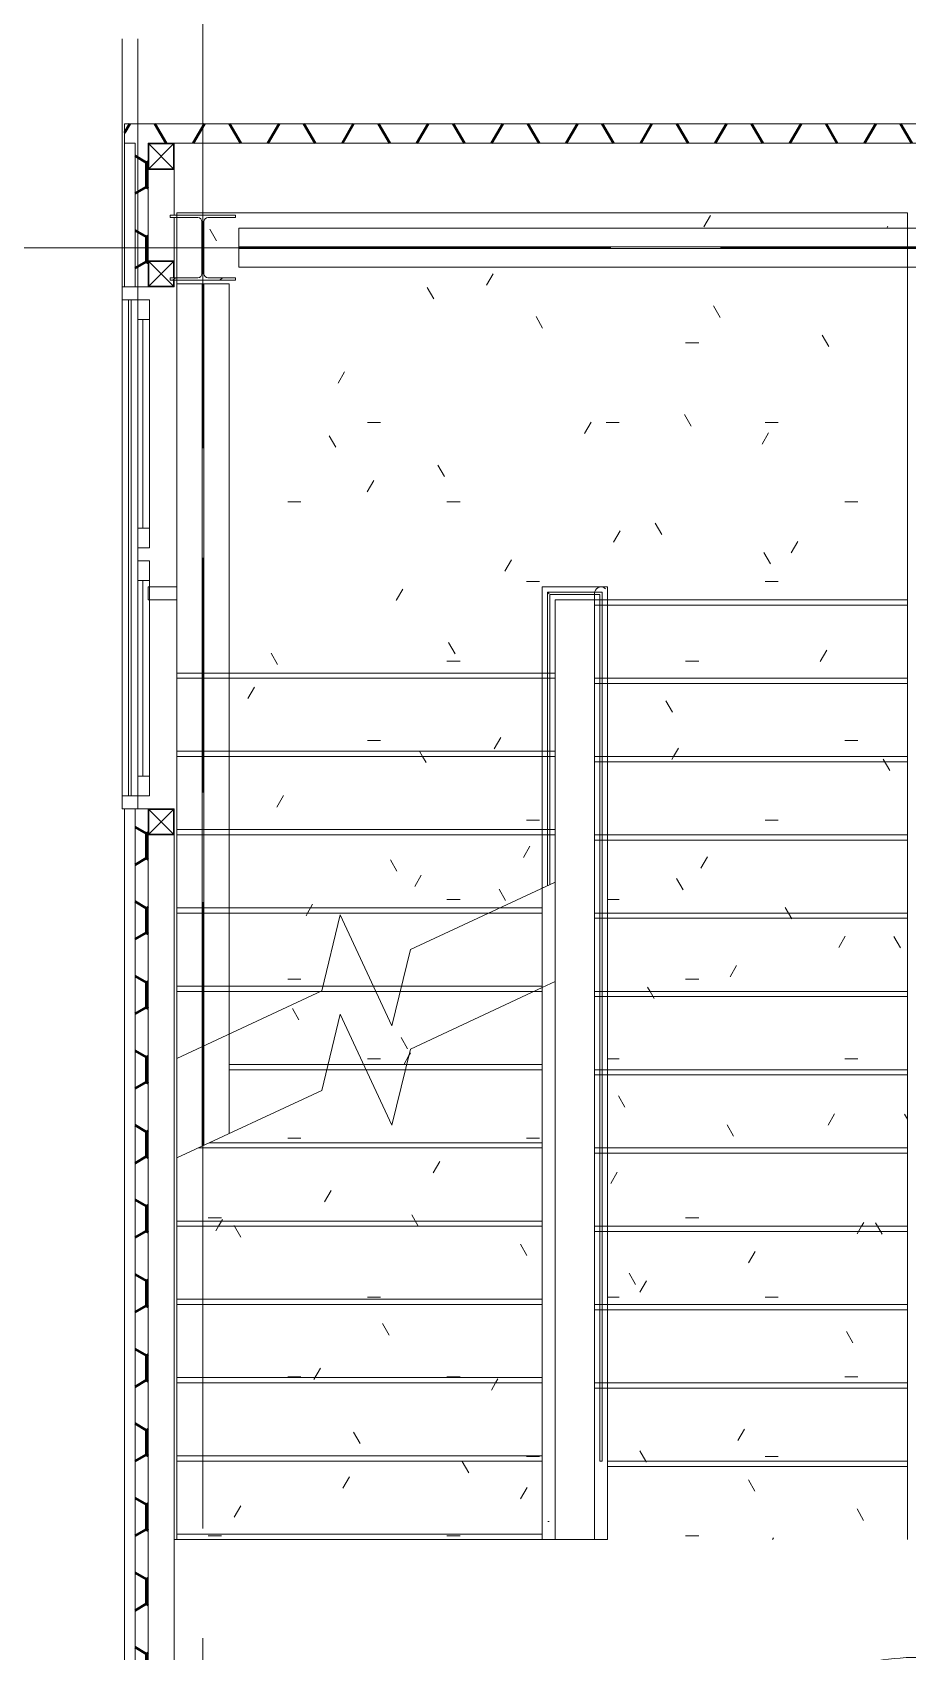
# Model space of a CAD drawing. Header units: millimetres. Extents: x -76261 to 649593, y -304265 to 60256.
# Drawn here: x 62347 to 65700, y -5380 to 825 of the extents above; entities that cross this region are included whole.
import ezdxf

# ---------------------------------------------------------------- set-up
doc = ezdxf.new("R2010")
doc.units = ezdxf.units.MM
doc.header["$LTSCALE"] = 2000
doc.header["$MEASUREMENT"] = 0
for name, pattern in [('Centre', [6.9, 4, -0.7, 1.5, -0.7]), ('Hidden 1_0mm', [1.6, 1, -0.6]), ('Overhead', [3.96875, 2.38125, -1.5875])]:
    doc.linetypes.add(name, pattern=pattern)
doc.layers.get('0').update_dxf_attribs({"linetype": 'CONTINUOUS'})
for name, color, linetype, lineweight in [('A-DETL-MBND', 8, 'CONTINUOUS', 15), ('A-DOOR', 8, 'CONTINUOUS', 15), ('A-DOOR-FRAM', 8, 'CONTINUOUS', 18), ('A-FLOR', 8, 'CONTINUOUS', 15), ('A-FLOR-HRAL', 8, 'CONTINUOUS', 15), ('A-FLOR-HRAL-MBND', 8, 'Overhead', 15), ('A-GLAZ', 8, 'CONTINUOUS', 15), ('A-GLAZ-CURT', 8, 'CONTINUOUS', 15), ('A-GLAZ-CWMG', 8, 'CONTINUOUS', 15), ('A-WALL', 8, 'CONTINUOUS', 15), ('A-WALL-PATT', 8, 'CONTINUOUS', 50), ('I-WALL', 8, 'CONTINUOUS', 15), ('S-BEAM', 12, 'CONTINUOUS', 15), ('S-COLS', 8, 'CONTINUOUS', 15), ('S-GRID', 14, 'CONTINUOUS', 15), ('S-STRS', 8, 'CONTINUOUS', 15), ('S-STRS-MBND', 8, 'Hidden 1_0mm', 15)]:
    doc.layers.add(name, color=color, linetype=linetype, lineweight=lineweight)
pattern_1 = [(0, (150192.53, 42001.64), (1219.2, 304.8), [50.292, -864.108, 50.292, -864.108, -4876.8]), (0, (150192.53, 42001.64), (1219.2, 304.8), [-1828.8, 50.292, -1778.508, 50.292, -864.108, -2133.6]), (0, (150192.53, 42001.64), (1219.2, 304.8), [-4572, 50.292, -559.308, 50.292, -1473.708]), (120, (150649.73, 42154.04), (-873.5645, 903.4582), [50.292, -864.108, 50.292, -864.108, -4876.8]), (120, (150649.73, 42154.04), (-873.5645, 903.4582), [-1828.8, 50.292, -1778.508, 50.292, -864.108, -2133.6]), (120, (150649.73, 42154.04), (-873.5645, 903.4582), [-4572, 50.292, -559.308, 50.292, -1473.708]), (240, (150802.13, 42763.64), (-345.6355, -1208.2582), [50.292, -864.108, 50.292, -864.108, -4876.8]), (240, (150802.13, 42763.64), (-345.6355, -1208.2582), [-1828.8, 50.292, -1778.508, 50.292, -864.108, -2133.6]), (240, (150802.13, 42763.64), (-345.6355, -1208.2582), [-4572, 50.292, -559.308, 50.292, -1473.708])]
pattern_2 = [(45, (150192.53, 42001.64), (-106.06602, 106.06602), [])]

# ---------------------------------------------------------------- blocks, each defined once
blk = doc.blocks.new('AD_UK Beams-Column - SC3-250_250_8_10-V35-2nd FLOOR PLAN')
at = {"layer": 'S-COLS'}
h = blk.add_hatch(dxfattribs=at)
h.set_pattern_fill('FP_76', color=256, style=0, pattern_type=2)
h.set_pattern_definition([(45, (87192.53, 42001.64), (-371.231, 371.231), []), (45, (87192.53, 42564.14), (-371.231, 371.231), [])])
h.paths.add_polyline_path([(125, -125), (125, -115), (19, -115), (8.4, -110.6), (4, -100), (4, 100), (8.4, 110.6), (19, 115), (125, 115), (125, 125), (-125, 125), (-125, 115), (-19, 115), (-8.4, 110.6), (-4, 100), (-4, -100), (-8.4, -110.6), (-19, -115), (-125, -115), (-125, -125), (72.1, -125)], flags=0)
for p, q in [((125, 125), (-125, 125)), ((-125, 125), (-125, 115)), ((125, 115), (125, 125)), ((-125, 115), (-19, 115)), ((-4, 100), (-4, -100)), ((4, -100), (4, 100)), ((19, 115), (125, 115)), ((-19, -115), (-125, -115)), ((-125, -115), (-125, -125)), ((125, -115), (19, -115)), ((125, -125), (125, -115)), ((-125, -125), (125, -125))]:
    blk.add_line(p, q, dxfattribs=at)
for centre, start, end in [((-19, 100), 0, 90), ((19, 100), 90, 180), ((-19, -100), 270, 0), ((19, -100), 180, 270)]:
    blk.add_arc(centre, 15, start, end, dxfattribs=at)
blk = doc.blocks.new('AD_UB-2nd Beams - SG24-300_150_6_6-11180225-2nd FLOOR PLAN')
at = {"layer": 'A-DETL-MBND'}
for p, q in [((-1412, -75), (-1412, 75)), ((-1412, 75), (1190, 75)), ((1240, 75), (1400, 75)), ((1400, 75), (1400, -75)), ((1190, 3), (-1412, 3)), ((1400, 3), (1240, 3)), ((1190, -3), (-1412, -3)), ((1400, -3), (1240, -3)), ((-1412, -75), (1190, -75)), ((1240, -75), (1400, -75))]:
    blk.add_line(p, q, dxfattribs=at)
blk = doc.blocks.new('AD_UB-2nd Beams - SG22-350_200_6_8-11180228-2nd FLOOR PLAN')
at = {"layer": 'A-DETL-MBND'}
for p, q in [((-3162, -100), (-3162, 100)), ((-3162, 100), (94.8, 100)), ((140, 3), (-3162, 3)), ((142.8, -3), (-3162, -3)), ((-3162, -100), (188.1, -100))]:
    blk.add_line(p, q, dxfattribs=at)
blk = doc.blocks.new('LS-Office-S_rvt-1-2nd FLOOR PLAN')
at = {"layer": 'A-FLOR'}
for p, q in [((-87292.5, -46951.6), (-87302.5, -46951.6)), ((-85692.5, -46951.6), (-85842.5, -46951.6))]:
    blk.add_line(p, q, dxfattribs=at)
for name, p in [('AD_UK Beams-Column - SC3-250_250_8_10-V35-2nd FLOOR PLAN', (-87192.5, -42001.6)), ('AD_UB-2nd Beams - SG24-300_150_6_6-11180225-2nd FLOOR PLAN', (-85642.5, -42001.6))]:
    blk.add_blockref(name, p)
at = {"rotation": 269.9999999999997}
blk.add_blockref('AD_UB-2nd Beams - SG22-350_200_6_8-11180228-2nd FLOOR PLAN', (-87192.5, -45301.6), dxfattribs=at)
blk = doc.blocks.new('Rectangular Mullion - 50 x 100-10619540-2nd FLOOR PLAN')
at = {"layer": 'A-GLAZ-CWMG'}
for p, q in [((-87502.5, -43151.6), (-87502.5, -42201.6)), ((-87442.5, -42201.6), (-87442.5, -43151.6))]:
    blk.add_line(p, q, dxfattribs=at)
blk = doc.blocks.new('M_Curtain Wall Awning - M_Curtain Wall Awning-10964694-2nd FLOOR PLAN')
at = {"layer": 'A-GLAZ'}
for p, q in [((-475, 30), (-475, 75)), ((-475, 75), (-400, 75)), ((-475, 75), (-475, 30)), ((0, 75), (-475, 75)), ((-400, 75), (-400, 30)), ((400, 75), (-400, 75)), ((475, 75), (0, 75)), ((400, 75), (400, 30)), ((475, 75), (400, 75)), ((475, 30), (475, 75)), ((475, 30), (475, 75)), ((-400, 49.6), (400, 49.6))]:
    blk.add_line(p, q, dxfattribs=at)
blk = doc.blocks.new('M_Curtain Wall Awning - M_Curtain Wall Awning-10964695-2nd FLOOR PLAN')
at = {"layer": 'A-GLAZ'}
for p, q in [((-450, 30), (-450, 75)), ((-450, 75), (-375, 75)), ((-450, 75), (-450, 30)), ((0, 75), (-450, 75)), ((-375, 75), (-375, 30)), ((375, 75), (-375, 75)), ((450, 75), (0, 75)), ((375, 75), (375, 30)), ((450, 75), (375, 75)), ((450, 30), (450, 75)), ((450, 30), (450, 75)), ((-375, 49.6), (375, 49.6))]:
    blk.add_line(p, q, dxfattribs=at)
blk = doc.blocks.new('System Panel - Glazed-10843616-2nd FLOOR PLAN')
at = {"layer": 'A-GLAZ-CURT'}
for p, q in [((950, 5.2), (-950, 5.2)), ((-950, 5.2), (-950, -5.2)), ((950, -5.2), (950, 5.2)), ((-950, -5.2), (950, -5.2))]:
    blk.add_line(p, q, dxfattribs=at)
blk = doc.blocks.new('Rectangular Mullion - 50 x 100-10841450-2nd FLOOR PLAN')
at = {"layer": 'A-GLAZ-CWMG'}
for p, q in [((-50, 30), (0, 30)), ((-50, -30), (-50, 30)), ((0, 30), (0, -30)), ((0, -30), (-50, -30))]:
    blk.add_line(p, q, dxfattribs=at)
blk = doc.blocks.new('Rectangular Mullion - 50 x 100-10841454-2nd FLOOR PLAN')
at = {"layer": 'A-GLAZ-CWMG'}
for p, q in [((0, 30), (-50, 30)), ((-50, 30), (-50, -30)), ((0, -30), (0, 30)), ((-50, -30), (0, -30))]:
    blk.add_line(p, q, dxfattribs=at)
blk = doc.blocks.new('Rectangular Mullion - 50 x 100-10843407-2nd FLOOR PLAN')
at = {"layer": 'A-GLAZ-CWMG'}
for p, q in [((-87502.5, -43176.6), (-87502.5, -42201.6)), ((-87442.5, -42201.6), (-87442.5, -43176.6))]:
    blk.add_line(p, q, dxfattribs=at)
blk = doc.blocks.new('Rectangular Mullion - 50 x 100-10843408-2nd FLOOR PLAN')
at = {"layer": 'A-GLAZ-CWMG'}
for p, q in [((-87502.5, -44101.6), (-87502.5, -43176.6)), ((-87442.5, -43176.6), (-87442.5, -44101.6))]:
    blk.add_line(p, q, dxfattribs=at)
blk = doc.blocks.new('Top Rail Type - Top Rail_Internal_-10633640-2nd FLOOR PLAN')
at = {"layer": 'A-FLOR-HRAL'}
for p, q in [((-85892.9, -43301.2), (-85892.9, -43644.7)), ((-85667.1, -43301.2), (-85892.9, -43301.2)), ((-85842.9, -43644.7), (-85842.9, -43351.2)), ((-85842.9, -43351.2), (-85692.1, -43351.2)), ((-85692.1, -43326.2), (-85692.1, -46658.6)), ((-85642.1, -46658.6), (-85642.1, -43326.2)), ((-85892.9, -43644.7), (-85892.9, -44837.1)), ((-85842.9, -44813.7), (-85842.9, -43644.7)), ((-85692.1, -46658.6), (-85692.1, -46951.6)), ((-85642.1, -46951.6), (-85642.1, -46658.6)), ((-85664.8, -46951.6), (-85669.5, -46951.6))]:
    blk.add_line(p, q, dxfattribs=at)
at = {"layer": 'A-FLOR-HRAL', "flags": 128}
for points in [[(-85667.1, -43301.2), (-85673.6, -43302.1), (-85679.6, -43304.6), (-85684.8, -43308.6), (-85688.8, -43313.7), (-85691.3, -43319.8), (-85692.1, -43326.2)], [(-85692.1, -43326.2), (-85691.3, -43319.8), (-85688.8, -43313.7), (-85684.8, -43308.6), (-85679.6, -43304.6), (-85673.6, -43302.1), (-85667.1, -43301.2), (-85660.7, -43302.1), (-85654.6, -43304.6), (-85649.5, -43308.6)], [(-85649.5, -43308.6), (-85654.6, -43304.6), (-85660.7, -43302.1), (-85667.1, -43301.2)]]:
    blk.add_lwpolyline(points, dxfattribs=at)
at = {"layer": 'A-FLOR-HRAL'}
blk.add_open_spline([(-85865.6, -43328.6), (-85865.8, -43328.3), (-85866.6, -43327.6), (-85867.9, -43326.2), (-85869.3, -43324.9), (-85870, -43324.1), (-85870.3, -43323.9)], degree=3, knots=[0.4701827, 0.4701827, 0.4701827, 0.4701827, 0.47916667, 0.5, 0.52083333, 0.5298173, 0.5298173, 0.5298173, 0.5298173], dxfattribs=at)
for points in [[(-85865.9, -43651.6), (-85866.6, -43651.6), (-85867.9, -43651.6), (-85869.3, -43651.6), (-85869.9, -43651.6)], [(-85669.1, -46651.7), (-85668.5, -46651.6), (-85667.1, -46651.6), (-85665.8, -46651.6), (-85665.1, -46651.7)]]:
    blk.add_open_spline(points, degree=3, dxfattribs=at)
blk = doc.blocks.new('Top Rail Type - Top Rail_Internal_-V4-2nd FLOOR PLAN')
at = {"layer": 'A-FLOR-HRAL'}
for p, q in [((-85892.9, -43301.2), (-85642.1, -43301.2)), ((-85892.9, -43651.6), (-85892.9, -43301.2)), ((-85642.1, -43301.2), (-85642.1, -46651.6)), ((-85842.9, -43351.2), (-85692.1, -43351.2)), ((-85842.9, -43651.6), (-85842.9, -43351.2)), ((-85692.1, -43351.2), (-85692.1, -46651.6)), ((-85892.9, -44837.1), (-85892.9, -43651.6)), ((-85842.9, -44813.7), (-85842.9, -43651.6)), ((-85692.1, -46651.6), (-85692.1, -46951.6)), ((-85642.1, -46651.6), (-85642.1, -46951.6)), ((-85642.1, -46951.6), (-85692.1, -46951.6))]:
    blk.add_line(p, q, dxfattribs=at)
blk = doc.blocks.new('Railing - Railing-10634610-2nd FLOOR PLAN')
at = {"layer": 'A-FLOR-HRAL-MBND'}
for p, q in [((-85872.4, -43321.7), (-85662.6, -43321.7)), ((-85872.4, -43651.6), (-85872.4, -43321.7)), ((-85872.4, -43321.7), (-85662.6, -43321.7)), ((-85872.4, -43651.6), (-85872.4, -43321.7)), ((-85872.4, -43321.7), (-85662.6, -43321.7)), ((-85872.4, -43651.6), (-85872.4, -43321.7)), ((-85872.4, -43321.7), (-85662.6, -43321.7)), ((-85872.4, -43651.6), (-85872.4, -43321.7)), ((-85863.4, -43330.7), (-85671.6, -43330.7)), ((-85863.4, -43651.6), (-85863.4, -43330.7)), ((-85863.4, -43330.7), (-85671.6, -43330.7)), ((-85863.4, -43651.6), (-85863.4, -43330.7)), ((-85863.4, -43330.7), (-85671.6, -43330.7)), ((-85863.4, -43651.6), (-85863.4, -43330.7)), ((-85863.4, -43330.7), (-85671.6, -43330.7)), ((-85863.4, -43651.6), (-85863.4, -43330.7)), ((-85671.6, -43330.7), (-85671.6, -46351.6)), ((-85671.6, -43330.7), (-85671.6, -46351.6)), ((-85671.6, -43330.7), (-85671.6, -46351.6)), ((-85671.6, -43330.7), (-85671.6, -46351.6)), ((-85662.6, -43321.7), (-85662.6, -46351.6)), ((-85662.6, -43321.7), (-85662.6, -46351.6)), ((-85662.6, -43321.7), (-85662.6, -46351.6)), ((-85662.6, -43321.7), (-85662.6, -46351.6)), ((-85872.4, -44446.5), (-85872.4, -43651.6)), ((-85872.4, -44446.5), (-85872.4, -43651.6)), ((-85872.4, -44446.5), (-85872.4, -43651.6)), ((-85872.4, -44446.5), (-85872.4, -43651.6)), ((-85863.4, -44442.3), (-85863.4, -43651.6)), ((-85863.4, -44442.3), (-85863.4, -43651.6)), ((-85863.4, -44442.3), (-85863.4, -43651.6)), ((-85863.4, -44442.3), (-85863.4, -43651.6)), ((-85671.6, -46351.6), (-85671.6, -46651.6)), ((-85671.6, -46351.6), (-85671.6, -46651.6)), ((-85671.6, -46351.6), (-85671.6, -46651.6)), ((-85671.6, -46351.6), (-85671.6, -46651.6)), ((-85662.6, -46351.6), (-85662.6, -46651.6)), ((-85662.6, -46351.6), (-85662.6, -46651.6)), ((-85662.6, -46351.6), (-85662.6, -46651.6)), ((-85662.6, -46351.6), (-85662.6, -46651.6)), ((-85662.6, -46651.6), (-85671.6, -46651.6)), ((-85662.6, -46651.6), (-85671.6, -46651.6)), ((-85662.6, -46651.6), (-85671.6, -46651.6)), ((-85662.6, -46651.6), (-85671.6, -46651.6))]:
    blk.add_line(p, q, dxfattribs=at)
blk = doc.blocks.new('Top Rail Type - Top Rail_Internal_-10634644-2nd FLOOR PLAN')
at = {"layer": 'A-FLOR-HRAL'}
for p, q in [((-85892.9, -46831.3), (-85892.9, -46951.6)), ((-85842.9, -46951.6), (-85842.9, -46831.3)), ((-85870.5, -46883.3), (-85865.3, -46883.3))]:
    blk.add_line(p, q, dxfattribs=at)
at = {"layer": 'A-FLOR-HRAL', "flags": 128}
blk.add_lwpolyline([(-85865.9, -46951.6), (-85867.9, -46951.6), (-85870, -46951.6)], dxfattribs=at)
blk = doc.blocks.new('Top Rail Type - Top Rail_Internal_-V5-2nd FLOOR PLAN')
at = {"layer": 'A-FLOR-HRAL'}
for p, q in [((-85892.9, -43301.2), (-85642.1, -43301.2)), ((-85892.9, -43651.6), (-85892.9, -43301.2)), ((-85642.1, -43301.2), (-85642.1, -46351.6)), ((-85842.9, -43351.2), (-85692.1, -43351.2)), ((-85842.9, -43651.6), (-85842.9, -43351.2)), ((-85692.1, -43351.2), (-85692.1, -46351.6)), ((-85892.9, -44456.1), (-85892.9, -43651.6)), ((-85842.9, -44432.7), (-85842.9, -43651.6)), ((-85842.9, -44432.7), (-85892.9, -44456.1)), ((-85842.9, -44813.7), (-85892.9, -44837.1)), ((-85892.9, -46951.6), (-85892.9, -44837.1)), ((-85842.9, -46951.6), (-85842.9, -44813.7)), ((-85692.1, -46351.6), (-85692.1, -46951.6)), ((-85642.1, -46351.6), (-85642.1, -46951.6)), ((-85892.9, -46951.6), (-85842.9, -46951.6)), ((-85642.1, -46951.6), (-85692.1, -46951.6))]:
    blk.add_line(p, q, dxfattribs=at)
blk = doc.blocks.new('IntSgl _2_ - FSD 1000X2200-10781148-2nd FLOOR PLAN')
at = {"layer": 'A-DOOR'}
for p, q in [((420, -25), (458, -25)), ((420, -941), (420, -25)), ((420, -25), (420, -941)), ((458, -25), (420, -25)), ((458, -25), (458, -941)), ((458, -941), (458, -25)), ((458, -941), (420, -941)), ((420, -941), (458, -941))]:
    blk.add_line(p, q, dxfattribs=at)
blk.add_arc((458, -25), 916, 180, 270, dxfattribs=at)
at = {"layer": 'A-DOOR-FRAM'}
for p, q in [((-500, 25), (-460, 25)), ((-500, -25), (-500, 25)), ((-460, 47), (-441, 47)), ((-460, 15), (-460, 47)), ((-460, 25), (-460, -25)), ((-441, 15), (-460, 15)), ((-441, 47), (-441, 15)), ((441, 47), (460, 47)), ((441, 15), (441, 47)), ((460, 15), (441, 15)), ((460, 47), (460, 15)), ((460, 25), (500, 25)), ((460, -25), (460, 25)), ((500, 25), (500, -25)), ((-460, -25), (-500, -25)), ((500, -25), (460, -25))]:
    blk.add_line(p, q, dxfattribs=at)
blk = doc.blocks.new('PIPE 100X100X2_5 - PIPE 100X100X2_5-10943802-2nd FLOOR PLAN')
at = {"layer": 'S-BEAM'}
for p, q in [((-87305, -41699.1), (-87400, -41604.1)), ((-87305, -41604.1), (-87400, -41699.1))]:
    blk.add_line(p, q, dxfattribs=at)
blk = doc.blocks.new('PIPE 100X100X2_5 - PIPE 100X100X2_5-10949284-2nd FLOOR PLAN')
at = {"layer": 'S-BEAM'}
for p, q in [((-87305, -42149.1), (-87400, -42054.1)), ((-87305, -42054.1), (-87400, -42149.1))]:
    blk.add_line(p, q, dxfattribs=at)
blk = doc.blocks.new('PIPE 100X100X2_5 - PIPE 100X100X2_5-10944813-2nd FLOOR PLAN')
at = {"layer": 'S-BEAM'}
for p, q in [((-87305, -44249.1), (-87400, -44154.1)), ((-87305, -44154.1), (-87400, -44249.1))]:
    blk.add_line(p, q, dxfattribs=at)
blk = doc.blocks.new('Xrexf_Office')
at = {"layer": 'A-WALL-PATT'}
h = blk.add_hatch(dxfattribs=at)
h.set_pattern_fill('FP_5', color=256, style=0, pattern_type=2)
h.set_pattern_definition([(180, (64530, 475), (-142.875, -82.489), [95.25, -190.5]), (300, (64530, 475), (142.875, -82.489), [95.25, -190.5]), (240, (64530, 475), (7e-05, -164.978), [0, -190.5, 95.25, 0])])
h.paths.add_polyline_path([(65740, 400), (65740, 475), (62700, 475), (62700, 400), (65726.2, 400)], flags=0)
h = blk.add_hatch(dxfattribs=at)
h.set_pattern_fill('FP_6', color=256, style=0, pattern_type=2)
h.set_pattern_definition([(270, (62700, -3245), (82.489, -142.875), [95.25, -190.5]), (30, (62700, -3245), (82.4889, 142.875), [95.25, -190.5]), (330, (62700, -3245), (164.9779, 7e-05), [0, -190.5, 95.25, 0])])
h.paths.add_polyline_path([(62740, -6850), (62790, -6850), (62790, -2150), (62740, -2150), (62740, -5443.7)], flags=0)
h.paths.add_polyline_path([(62740, -150), (62790, -150), (62790, 400), (62740, 400), (62740, 90)], flags=0)
at = {"layer": 'S-BEAM'}
h = blk.add_hatch(dxfattribs=at)
h.set_pattern_fill('FP_48', color=256, style=0, pattern_type=2)
h.set_pattern_definition(pattern_2)
h.paths.add_polyline_path([(62790, 300), (62890, 300), (62890, 400), (62790, 400)], flags=0)
h.paths.add_polyline_path([(62887.5, 302.5), (62792.5, 302.5), (62792.5, 397.5), (62887.5, 397.5)], flags=0)
h = blk.add_hatch(dxfattribs=at)
h.set_pattern_fill('FP_48', color=256, style=0, pattern_type=2)
h.set_pattern_definition(pattern_2)
h.paths.add_polyline_path([(62790, -150), (62890, -150), (62889.4, -125), (62887.5, -125), (62887.5, -147.5), (62792.5, -147.5), (62792.5, -52.5), (62887.5, -52.5), (62889.1, -115), (62890, -115), (62890, -50), (62790, -50)], flags=0)
h = blk.add_hatch(dxfattribs=at)
h.set_pattern_fill('FP_48', color=256, style=0, pattern_type=2)
h.set_pattern_definition(pattern_2)
h.paths.add_polyline_path([(62790, -2250), (62890, -2250), (62890, -2150), (62790, -2150)], flags=0)
h.paths.add_polyline_path([(62887.5, -2247.5), (62792.5, -2247.5), (62792.5, -2152.5), (62887.5, -2152.5)], flags=0)
at = {"layer": 'S-STRS'}
h = blk.add_hatch(dxfattribs=at)
h.set_pattern_fill('FP_11', color=256, style=0, pattern_type=2)
h.set_pattern_definition(pattern_1)
h.paths.add_polyline_path([(63100, -1350), (64299.6, -1349.6), (64300.8, -1299.6), (64550.4, -1299.6), (64550.4, -1350), (65700, -1350), (65700, -75), (63138, -75), (63138, 75), (65700, 75), (65700, 134), (62900, 134), (62900, 125), (63125, 125), (63125, 115), (63019, 115), (63008.4, 110.6), (63004, 100), (63004, -100), (63008.4, -110.6), (63019, -115), (63125, -115), (63125, -125), (62900, -125), (62900, -138), (63100, -138), (63100, -524.9)], flags=0)
h.paths.add_polyline_path([(62900, -115), (62981, -115), (62991.6, -110.6), (62996, -100), (62996, 100), (62991.6, 110.6), (62981, 115), (62900, 115), (62900, -110.6)], flags=0)
h = blk.add_hatch(dxfattribs=at)
h.set_pattern_fill('FP_11', color=256, style=0, pattern_type=2)
h.set_pattern_definition(pattern_1)
h.paths.add_polyline_path([(64349.6, -1650), (64350, -1650), (64349.6, -1644.9)], flags=0)
h.paths.add_polyline_path([(63100, -1650), (64299.6, -1650), (64299.6, -1350), (63100, -1350)], flags=0)
h = blk.add_hatch(dxfattribs=at)
h.set_pattern_fill('FP_11', color=256, style=0, pattern_type=2)
h.set_pattern_definition(pattern_1)
h.paths.add_polyline_path([(65062.7, -1650), (65700, -1650), (65700, -1350), (64550.4, -1350), (64550.4, -1650), (64730.9, -1650)], flags=0)
h = blk.add_hatch(dxfattribs=at)
h.set_pattern_fill('FP_11', color=256, style=0, pattern_type=2)
h.set_pattern_definition(pattern_1)
h.paths.add_polyline_path([(63100, -1950), (64299.6, -1950), (64299.6, -1650), (63100, -1650), (63100, -1754.6)], flags=0)
h = blk.add_hatch(dxfattribs=at)
h.set_pattern_fill('FP_11', color=256, style=0, pattern_type=2)
h.set_pattern_definition(pattern_1)
h.paths.add_polyline_path([(64500, -1950), (64500.4, -1950), (64500, -1754.6)], flags=0)
h.paths.add_polyline_path([(65700, -1950), (65700, -1650), (64550.4, -1650), (64550.4, -1950), (64632.7, -1950)], flags=0)
h = blk.add_hatch(dxfattribs=at)
h.set_pattern_fill('FP_11', color=256, style=0, pattern_type=2)
h.set_pattern_definition(pattern_1)
h.paths.add_polyline_path([(63100, -2250), (64299.6, -2250), (64299.6, -1950), (63100, -1950)], flags=0)
h = blk.add_hatch(dxfattribs=at)
h.set_pattern_fill('FP_11', color=256, style=0, pattern_type=2)
h.set_pattern_definition(pattern_1)
h.paths.add_polyline_path([(65700, -2250), (65700, -1950), (64550.4, -1950), (64550.4, -2250), (64672.2, -2250)], flags=0)
h = blk.add_hatch(dxfattribs=at)
h.set_pattern_fill('FP_11', color=256, style=0, pattern_type=2)
h.set_pattern_definition(pattern_1)
h.paths.add_polyline_path([(63100, -2550), (64299.6, -2550), (64299.6, -2250), (63100, -2250)], flags=0)
h = blk.add_hatch(dxfattribs=at)
h.set_pattern_fill('FP_11', color=256, style=0, pattern_type=2)
h.set_pattern_definition(pattern_1)
h.paths.add_polyline_path([(65700, -2550), (65700, -2250), (64550.4, -2250), (64550.4, -2550), (64711.7, -2550)], flags=0)
h = blk.add_hatch(dxfattribs=at)
h.set_pattern_fill('FP_11', color=256, style=0, pattern_type=2)
h.set_pattern_definition(pattern_1)
h.paths.add_polyline_path([(63794.9, -2850), (64268.4, -2850), (64299.6, -2835.4), (64299.6, -2550), (63100, -2550), (63100, -2850)], flags=0)
h.paths.add_polyline_path([(64349.6, -2812.1), (64350, -2811.9), (64349.6, -2811.9)], flags=0)
h = blk.add_hatch(dxfattribs=at)
h.set_pattern_fill('FP_11', color=256, style=0, pattern_type=2)
h.set_pattern_definition(pattern_1)
h.paths.add_polyline_path([(65700, -2850), (65700, -2550), (64550.4, -2550), (64550.4, -2850), (64751.2, -2850)], flags=0)
h = blk.add_hatch(dxfattribs=at)
h.set_pattern_fill('FP_11', color=256, style=0, pattern_type=2)
h.set_pattern_definition(pattern_1)
h.paths.add_polyline_path([(63100, -3150), (63474.3, -3150), (63525.9, -2937.6), (63625, -3150), (63775.7, -3150), (63794.9, -3070.8), (64268.4, -2850), (63100, -2850), (63100, -2984.3)], flags=0)
h = blk.add_hatch(dxfattribs=at)
h.set_pattern_fill('FP_11', color=256, style=0, pattern_type=2)
h.set_pattern_definition(pattern_1)
h.paths.add_polyline_path([(63474.3, -3150), (63625, -3150), (63525.9, -2937.6), (63514.6, -2984.3)], flags=0)
h.paths.add_polyline_path([(63775.7, -3150), (64299.6, -3150), (64299.6, -2850), (64268.4, -2850), (63794.9, -3070.8)], flags=0)
h = blk.add_hatch(dxfattribs=at)
h.set_pattern_fill('FP_11', color=256, style=0, pattern_type=2)
h.set_pattern_definition(pattern_1)
h.paths.add_polyline_path([(64790.7, -3150), (65700, -3150), (65700, -2850), (64550.4, -2850), (64550.4, -3150)], flags=0)
h = blk.add_hatch(dxfattribs=at)
h.set_pattern_fill('FP_11', color=256, style=0, pattern_type=2)
h.set_pattern_definition(pattern_1)
h.paths.add_polyline_path([(63072.1, -3450), (64299.6, -3450), (64299.6, -3150), (63775.7, -3150), (63724.1, -3362.4), (63625, -3150), (63474.3, -3150), (63455.1, -3229.2), (62981.6, -3450)], flags=0)
h = blk.add_hatch(dxfattribs=at)
h.set_pattern_fill('FP_11', color=256, style=0, pattern_type=2)
h.set_pattern_definition(pattern_1)
h.paths.add_polyline_path([(64550.4, -3450), (65700, -3450), (65700, -3150), (64550.4, -3150)], flags=0)
h = blk.add_hatch(dxfattribs=at)
h.set_pattern_fill('FP_11', color=256, style=0, pattern_type=2)
h.set_pattern_definition(pattern_1)
h.paths.add_polyline_path([(62981.6, -3750), (64299.6, -3750), (64299.6, -3450), (62981.6, -3450), (62900, -3488.1), (62900, -3750)], flags=0)
h.paths.add_polyline_path([(64349.6, -3750), (64350, -3750), (64349.6, -3749.9)], flags=0)
h = blk.add_hatch(dxfattribs=at)
h.set_pattern_fill('FP_11', color=256, style=0, pattern_type=2)
h.set_pattern_definition(pattern_1)
h.paths.add_polyline_path([(64550.4, -3750), (65700, -3750), (65700, -3450), (64550.4, -3450)], flags=0)
h = blk.add_hatch(dxfattribs=at)
h.set_pattern_fill('FP_11', color=256, style=0, pattern_type=2)
h.set_pattern_definition(pattern_1)
h.paths.add_polyline_path([(64349.6, -4050), (64350, -4050), (64349.6, -3750)], flags=0)
h.paths.add_polyline_path([(62981.6, -4050), (64299.6, -4050), (64299.6, -3750), (62900, -3750), (62900, -4050)], flags=0)
h = blk.add_hatch(dxfattribs=at)
h.set_pattern_fill('FP_11', color=256, style=0, pattern_type=2)
h.set_pattern_definition(pattern_1)
h.paths.add_polyline_path([(64550.4, -4050), (65700, -4050), (65700, -3750), (64550.4, -3750)], flags=0)
h = blk.add_hatch(dxfattribs=at)
h.set_pattern_fill('FP_11', color=256, style=0, pattern_type=2)
h.set_pattern_definition(pattern_1)
h.paths.add_polyline_path([(64349.6, -4350), (64350, -4350), (64349.6, -4214)], flags=0)
h.paths.add_polyline_path([(62900, -4350), (64299.6, -4350), (64299.6, -4050), (62900, -4050)], flags=0)
h = blk.add_hatch(dxfattribs=at)
h.set_pattern_fill('FP_11', color=256, style=0, pattern_type=2)
h.set_pattern_definition(pattern_1)
h.paths.add_polyline_path([(64500, -4350), (64500.4, -4350), (64500, -4214)], flags=0)
h.paths.add_polyline_path([(65062.7, -4350), (65700, -4350), (65700, -4050), (64550.4, -4050), (64550.4, -4350), (64730.9, -4350)], flags=0)
h = blk.add_hatch(dxfattribs=at)
h.set_pattern_fill('FP_11', color=256, style=0, pattern_type=2)
h.set_pattern_definition(pattern_1)
h.paths.add_polyline_path([(64299.6, -4650), (64299.6, -4350), (62900, -4350), (62900, -4650), (64233.3, -4650)], flags=0)
h = blk.add_hatch(dxfattribs=at)
h.set_pattern_fill('FP_11', color=256, style=0, pattern_type=2)
h.set_pattern_definition(pattern_1)
h.paths.add_polyline_path([(65062.7, -4650), (65700, -4650), (65700, -4350), (64550.4, -4350), (64550.4, -4650), (64730.9, -4650)], flags=0)
h = blk.add_hatch(dxfattribs=at)
h.set_pattern_fill('FP_11', color=256, style=0, pattern_type=2)
h.set_pattern_definition(pattern_1)
h.paths.add_polyline_path([(63735.6, -4950), (64299.6, -4950), (64299.6, -4650), (62900, -4650), (62900, -4950), (63072.1, -4950)], flags=0)
h.paths.add_polyline_path([(64349.6, -4950), (64350, -4950), (64349.6, -4840.5)], flags=0)
h = blk.add_hatch(dxfattribs=at)
h.set_pattern_fill('FP_11', color=256, style=0, pattern_type=2)
h.set_pattern_definition(pattern_1)
h.paths.add_polyline_path([(65062.7, -4950), (65700, -4950), (65700, -4650), (64550.4, -4650), (64550.4, -4950)], flags=0)
at = {"layer": 'A-WALL'}
for p, q in [((77900, 475), (62700, 475)), ((62700, 475), (62700, -150)), ((62740, 400), (62700, 400)), ((62740, -150), (62740, 400)), ((62790, 400), (65740, 400)), ((62790, -150), (62790, 400)), ((62700, -150), (62790, -150)), ((62700, -2150), (62700, -6890)), ((62790, -2150), (62700, -2150)), ((62740, -6850), (62740, -2150)), ((62790, -6800), (62790, -2150))]:
    blk.add_line(p, q, dxfattribs=at)
at = {"layer": 'I-WALL'}
for p, q in [((62790, -1300), (62900, -1300)), ((62790, -1350), (62790, -1300)), ((62900, -1350), (62790, -1350))]:
    blk.add_line(p, q, dxfattribs=at)
at = {"layer": 'S-BEAM'}
for p, q in [((62890, 400), (62790, 400)), ((62790, 400), (62790, 300)), ((62792.5, 302.5), (62792.5, 397.5)), ((62792.5, 397.5), (62887.5, 397.5)), ((62887.5, 397.5), (62887.5, 302.5)), ((62890, 300), (62890, 400)), ((62790, 300), (62890, 300)), ((62887.5, 302.5), (62792.5, 302.5)), ((62890, 300), (62890, 125)), ((62890, 115), (62890, -50)), ((62890, -50), (62790, -50)), ((62790, -50), (62790, -150)), ((62792.5, -147.5), (62792.5, -52.5)), ((62792.5, -52.5), (62887.5, -52.5)), ((62887.5, -52.5), (62887.5, -115)), ((62890, -115), (62890, -50)), ((62790, -150), (62890, -150)), ((62887.5, -147.5), (62792.5, -147.5)), ((62887.5, -125), (62887.5, -147.5)), ((62890, -150), (62890, -125)), ((62890, -2150), (62790, -2150)), ((62790, -2150), (62790, -2250)), ((62792.5, -2247.5), (62792.5, -2152.5)), ((62792.5, -2152.5), (62887.5, -2152.5)), ((62887.5, -2152.5), (62887.5, -2247.5)), ((62890, -2250), (62890, -2150)), ((62790, -2250), (62890, -2250)), ((62887.5, -2247.5), (62792.5, -2247.5)), ((62890, -2250), (62890, -6475))]:
    blk.add_line(p, q, dxfattribs=at)
at = {"layer": 'S-GRID', "linetype": 'Centre', "ltscale": 0.3}
for p, q in [((63000, 5772), (63000, -18829.6)), ((58022.7, 0), (99139, 0))]:
    blk.add_line(p, q, dxfattribs=at)
at = {"layer": 'S-STRS'}
for p, q in [((62900, 134), (62900, 125)), ((65700, 134), (62900, 134)), ((65700, 75), (65700, 134)), ((62900, 115), (62900, -115)), ((65700, -1350), (65700, -75)), ((62900, -125), (62900, -138)), ((64350, -1350), (64500, -1350)), ((64350, -1650), (64350, -1350)), ((64500, -1350), (64500, -1650)), ((65700, -1350), (64550.4, -1350)), ((65700, -1350), (65700, -1650)), ((65700, -1370), (64550.4, -1370)), ((63100, -1630), (64299.6, -1630)), ((63100, -1650), (64299.6, -1650)), ((64350, -1950), (64350, -1650)), ((64500, -1650), (64500, -1950)), ((65700, -1650), (64550.4, -1650)), ((65700, -1670), (64550.4, -1670)), ((65700, -1650), (65700, -1950)), ((63100, -1930), (64299.6, -1930)), ((63100, -1950), (64299.6, -1950)), ((64350, -2250), (64350, -1950)), ((64500, -1950), (64500, -2250)), ((65700, -1950), (64550.4, -1950)), ((65700, -1970), (64550.4, -1970)), ((65700, -1950), (65700, -2250)), ((63100, -2230), (64299.6, -2230)), ((63100, -2250), (64299.6, -2250)), ((64350, -2550), (64350, -2250)), ((64500, -2250), (64500, -2550)), ((65700, -2250), (64550.4, -2250)), ((65700, -2270), (64550.4, -2270)), ((65700, -2250), (65700, -2550)), ((63100, -2530), (64299.6, -2530)), ((63100, -2550), (64299.6, -2550)), ((64350, -2811.9), (64350, -2550)), ((64500, -2550), (64500, -2850)), ((65700, -2550), (64550.4, -2550)), ((65700, -2570), (64550.4, -2570)), ((65700, -2550), (65700, -2850)), ((63100, -2830), (64299.6, -2830)), ((63100, -2850), (64268.4, -2850)), ((64268.4, -2850), (64299.6, -2850)), ((64350, -2850), (64350, -2811.9)), ((64350, -3150), (64350, -2850)), ((64500, -2850), (64500, -3150)), ((65700, -2850), (64550.4, -2850)), ((65700, -2850), (65700, -3150)), ((65700, -2870), (64550.4, -2870)), ((63100, -3130), (63479.2, -3130)), ((63100, -3150), (63474.3, -3150)), ((63474.3, -3150), (63625, -3150)), ((63479.2, -3130), (63615.7, -3130)), ((63615.7, -3130), (63780.5, -3130)), ((63625, -3150), (63775.7, -3150)), ((63775.7, -3150), (64299.6, -3150)), ((63780.5, -3130), (64299.6, -3130)), ((64350, -3450), (64350, -3150)), ((64500, -3150), (64500, -3450)), ((65700, -3150), (64550.4, -3150)), ((65700, -3150), (65700, -3450)), ((65700, -3170), (64550.4, -3170)), ((62981.6, -3450), (64299.6, -3450)), ((63024.5, -3430), (64299.6, -3430)), ((64350, -3750), (64350, -3450)), ((64500, -3450), (64500, -3750)), ((65700, -3450), (64550.4, -3450)), ((65700, -3470), (64550.4, -3470)), ((65700, -3450), (65700, -3750)), ((62900, -3750), (62900, -3488.1)), ((62900, -3730), (64299.6, -3730)), ((62900, -4050), (62900, -3750)), ((62900, -3750), (64299.6, -3750)), ((64350, -4050), (64350, -3750)), ((64500, -3750), (64500, -4050)), ((65700, -3750), (64550.4, -3750)), ((65700, -3770), (64550.4, -3770)), ((65700, -3750), (65700, -4050)), ((62900, -4030), (64299.6, -4030)), ((62900, -4350), (62900, -4050)), ((62900, -4050), (64299.6, -4050)), ((64350, -4350), (64350, -4050)), ((64500, -4050), (64500, -4350)), ((65700, -4050), (64550.4, -4050)), ((65700, -4070), (64550.4, -4070)), ((65700, -4050), (65700, -4350)), ((62900, -4330), (64299.6, -4330)), ((62900, -4650), (62900, -4350)), ((62900, -4350), (64299.6, -4350)), ((64350, -4650), (64350, -4350)), ((64500, -4350), (64500, -4650)), ((65700, -4350), (64550.4, -4350)), ((65700, -4370), (64550.4, -4370)), ((65700, -4350), (65700, -4650)), ((62900, -4630), (64299.6, -4630)), ((62900, -4950), (62900, -4650)), ((62900, -4650), (64299.6, -4650)), ((64350, -4950), (64350, -4650)), ((64500, -4650), (64500, -4950)), ((65700, -4650), (64550.4, -4650)), ((65700, -4650), (65700, -4950)), ((65700, -4670), (64550.4, -4670)), ((62900, -4930), (64299.6, -4930)), ((62900, -4950), (64299.6, -4950))]:
    blk.add_line(p, q, dxfattribs=at)
at = {"layer": 'S-STRS-MBND'}
for p, q in [((62900, 134), (62900, -1350)), ((65700, 134), (62900, 134)), ((65700, -1350), (65700, 134)), ((62900, -3107.1), (62900, -1350)), ((64350, -1350), (64500, -1350)), ((64350, -2430.9), (64350, -1350)), ((65700, -1350), (64500, -1350)), ((64500, -1350), (64500, -4650)), ((65700, -1350), (65700, -4650)), ((65700, -1370), (64500, -1370)), ((62900, -1630), (64350, -1630)), ((62900, -1650), (64350, -1650)), ((65700, -1650), (64500, -1650)), ((65700, -1670), (64500, -1670)), ((62900, -1930), (64350, -1930)), ((62900, -1950), (64350, -1950)), ((65700, -1950), (64500, -1950)), ((65700, -1970), (64500, -1970)), ((62900, -2230), (64350, -2230)), ((62900, -2250), (64350, -2250)), ((65700, -2250), (64500, -2250)), ((65700, -2270), (64500, -2270)), ((64350, -2430.9), (63794.9, -2689.8)), ((62900, -2530), (64137.5, -2530)), ((62900, -2550), (64094.6, -2550)), ((63525.9, -2556.6), (63455.1, -2848.2)), ((63724.1, -2981.4), (63525.9, -2556.6)), ((65700, -2550), (64500, -2550)), ((65700, -2570), (64500, -2570)), ((63794.9, -2689.8), (63724.1, -2981.4)), ((62900, -2830), (63459.5, -2830)), ((63455.1, -2848.2), (62900, -3107.1)), ((62900, -2850), (63451.3, -2850)), ((63653.4, -2830), (63760.8, -2830)), ((63662.8, -2850), (63756, -2850)), ((64299.6, -2835.4), (63794.9, -3070.8)), ((65700, -2850), (64500, -2850)), ((65700, -2870), (64500, -2870)), ((63525.9, -2937.6), (63455.1, -3229.2)), ((63724.1, -3362.4), (63525.9, -2937.6)), ((63794.9, -3070.8), (63724.1, -3362.4)), ((65700, -3150), (64500, -3150)), ((65700, -3170), (64500, -3170)), ((63455.1, -3229.2), (62900, -3488.1)), ((65700, -3450), (64500, -3450)), ((65700, -3470), (64500, -3470)), ((65700, -3750), (64500, -3750)), ((65700, -3770), (64500, -3770)), ((65700, -4050), (64500, -4050)), ((65700, -4070), (64500, -4070)), ((65700, -4350), (64500, -4350)), ((65700, -4370), (64500, -4370))]:
    blk.add_line(p, q, dxfattribs=at)
blk.add_blockref('LS-Office-S_rvt-1-2nd FLOOR PLAN', (150192.5, 42001.6))
at = {"layer": 'A-DOOR', "rotation": 270}
blk.add_blockref('IntSgl _2_ - FSD 1000X2200-10781148-2nd FLOOR PLAN', (65765, -5860), dxfattribs=at)
at = {"layer": 'A-FLOR-HRAL'}
for name in ['Top Rail Type - Top Rail_Internal_-10633640-2nd FLOOR PLAN', 'Top Rail Type - Top Rail_Internal_-V4-2nd FLOOR PLAN', 'Top Rail Type - Top Rail_Internal_-V5-2nd FLOOR PLAN', 'Railing - Railing-10634610-2nd FLOOR PLAN', 'Top Rail Type - Top Rail_Internal_-10634644-2nd FLOOR PLAN']:
    blk.add_blockref(name, (150192.5, 42001.6), dxfattribs=at)
at = {"layer": 'A-GLAZ', "rotation": 270}
for name, p in [('M_Curtain Wall Awning - M_Curtain Wall Awning-10964694-2nd FLOOR PLAN', (62720, -675)), ('M_Curtain Wall Awning - M_Curtain Wall Awning-10964695-2nd FLOOR PLAN', (62720, -1650))]:
    blk.add_blockref(name, p, dxfattribs=at)
at = {"layer": 'A-GLAZ-CURT', "rotation": 270}
blk.add_blockref('System Panel - Glazed-10843616-2nd FLOOR PLAN', (62720, -1150), dxfattribs=at)
at = {"layer": 'A-GLAZ-CWMG'}
for name, p in [('Rectangular Mullion - 50 x 100-10619540-2nd FLOOR PLAN', (150192.5, 43001.6)), ('Rectangular Mullion - 50 x 100-10619540-2nd FLOOR PLAN', (150192.5, 42001.6)), ('Rectangular Mullion - 50 x 100-10843407-2nd FLOOR PLAN', (150192.5, 42001.6)), ('Rectangular Mullion - 50 x 100-10843408-2nd FLOOR PLAN', (150192.5, 42001.6))]:
    blk.add_blockref(name, p, dxfattribs=at)
at = {"layer": 'A-GLAZ-CWMG', "rotation": 90}
blk.add_blockref('Rectangular Mullion - 50 x 100-10841454-2nd FLOOR PLAN', (62720, -150), dxfattribs=at)
at = {"layer": 'A-GLAZ-CWMG', "extrusion": (0, 0, -1), "rotation": 270}
blk.add_blockref('Rectangular Mullion - 50 x 100-10841450-2nd FLOOR PLAN', (-62720, -2150), dxfattribs=at)
at = {"layer": 'S-BEAM'}
for name in ['PIPE 100X100X2_5 - PIPE 100X100X2_5-10943802-2nd FLOOR PLAN', 'PIPE 100X100X2_5 - PIPE 100X100X2_5-10949284-2nd FLOOR PLAN', 'PIPE 100X100X2_5 - PIPE 100X100X2_5-10944813-2nd FLOOR PLAN']:
    blk.add_blockref(name, (150192.5, 42001.6), dxfattribs=at)

msp = doc.modelspace()

# ---------------------------------------------------------------- block references
at = {"linetype": 'ByBlock'}
msp.add_blockref('Xrexf_Office', (0, 0), dxfattribs=at)

doc.saveas('drawing.dxf')
